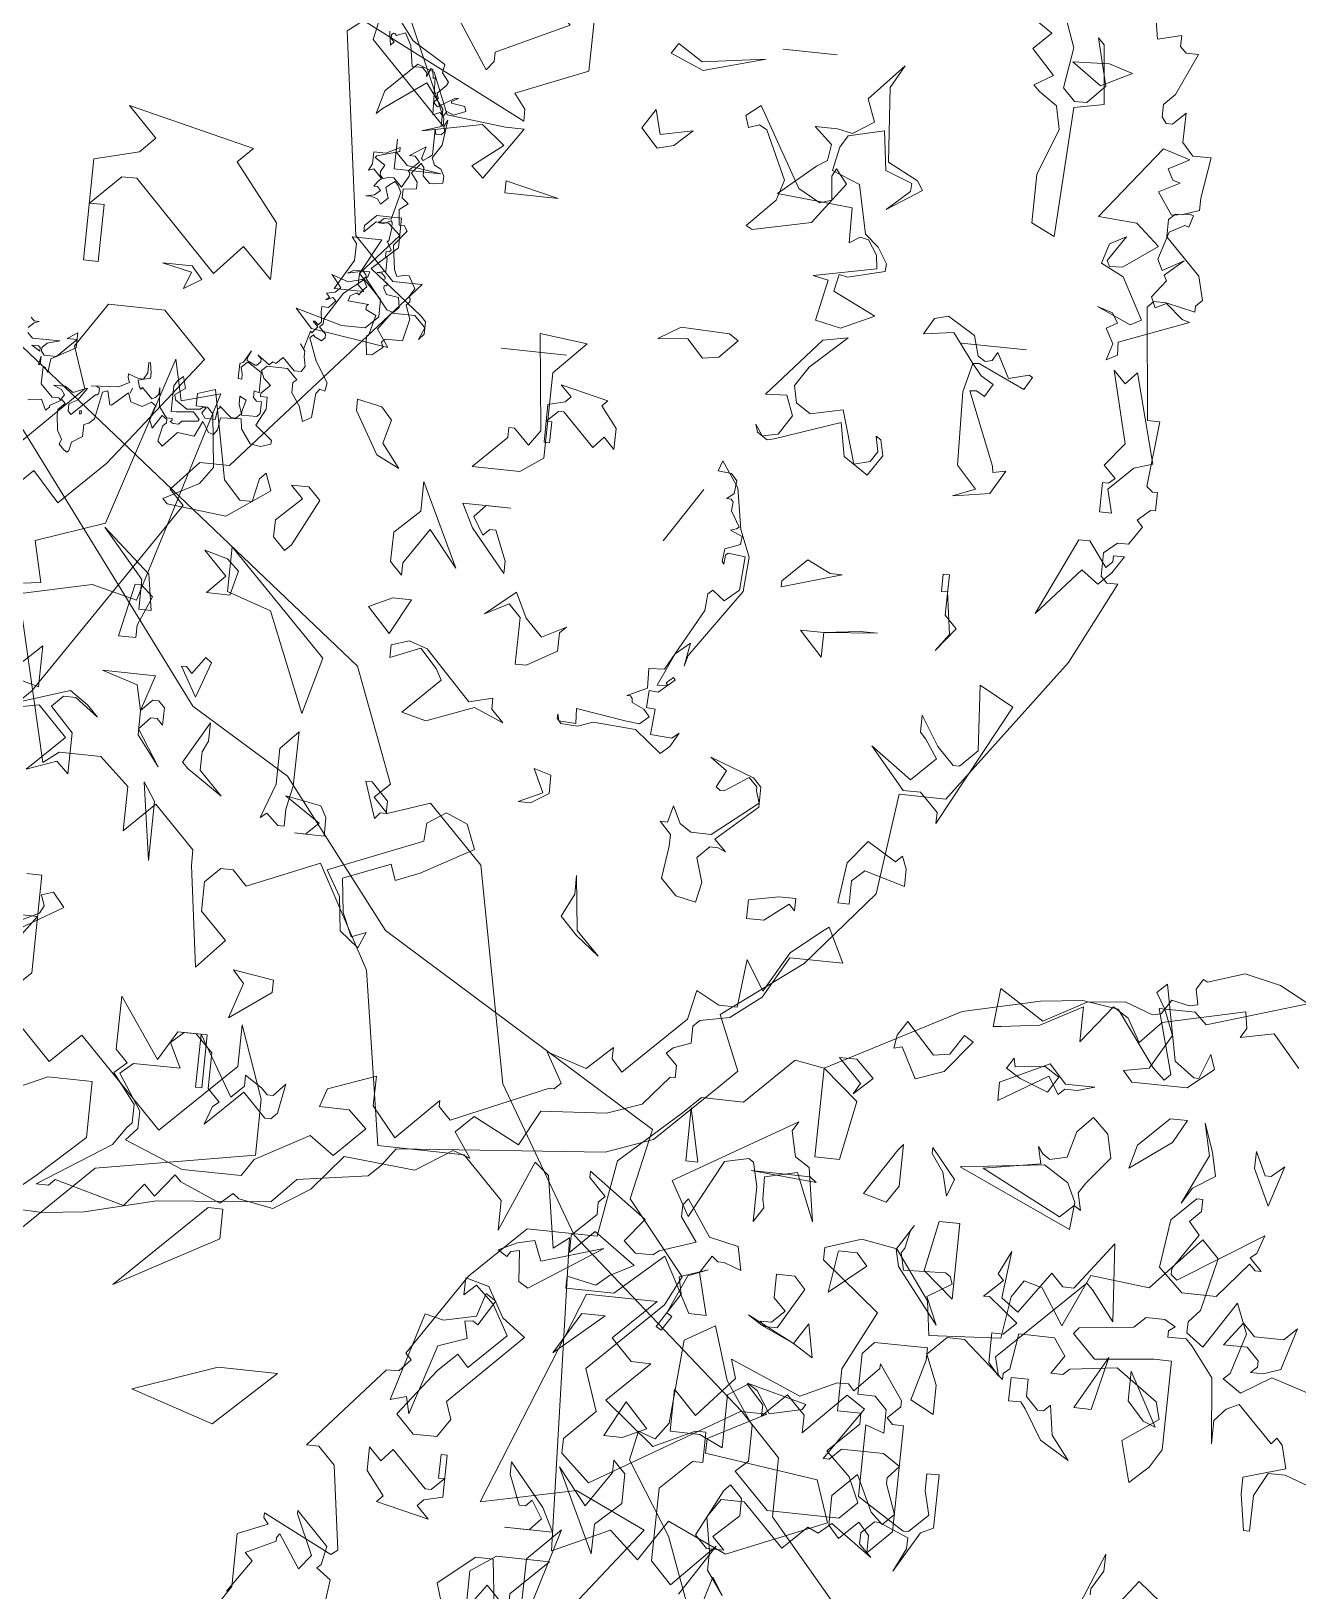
# Model space of a CAD drawing. Header units: metres. Extents: x 329311 to 330425, y 7396637 to 7397287.
# Drawn here: x 329866.87 to 329867.369, y 7397038.774 to 7397039.389 of the extents above; entities that cross this region are included whole.
import ezdxf

# ---------------------------------------------------------------- set-up
doc = ezdxf.new("R2010")
doc.units = ezdxf.units.M
doc.linetypes.add('CACHE2', pattern=[4.7625, 3.175, -1.5875])
doc.layers.get('0').update_dxf_attribs({"lineweight": 18})
doc.layers.add('ARBRE', color=251, linetype='Continuous', lineweight=13)
doc.layers.add('AXES+POTEAUX', color=6, linetype='CACHE2', lineweight=13)
doc.layers.add('VEGETAIS', color=3, linetype='Continuous')

# ---------------------------------------------------------------- blocks, each defined once
blk = doc.blocks.new('WMF26', base_point=(0, 0.0008))
at = {"color": 85}
for points in [[(10.2552, -0.9839), (11.3025, -1.7915), (11.412, -2.069), (11.3758, -2.1052), (11.412, -2.1414), (11.5141, -2.1052), (11.6524, -2.2427), (11.7611, -2.7672), (11.9727, -3.1163), (12.4238, -3.5016), (12.5251, -3.6045), (12.5251, -3.7494), (12.7359, -3.9898), (12.9112, -4.5142), (13.0496, -4.688), (13.0199, -5.387), (12.7721, -5.5977), (12.6346, -5.7369), (13.1582, -5.9476), (13.2233, -7.4181), (13.0199, -7.9055)], [(12.9837, -8.0792), (12.6708, -8.5666), (12.6708, -8.8803), (12.4963, -8.9527), (12.5251, -8.989), (12.5251, -9.0178), (12.111, -8.8144), (12.0739, -8.8441), (12.1472, -9.3381), (12.2485, -9.4401), (12.3209, -9.4401), (11.8994, -9.9284), (11.8269, -9.9284), (11.7611, -10.0008), (11.7973, -10.037), (11.477, -10.5245), (11.165, -10.8381), (10.75, -10.8381), (10.6776, -11.2893), (10.3277, -11.6096), (10.2264, -11.7108), (9.9786, -11.7108), (9.7028, -11.9875), (9.5274, -11.9578), (8.756, -12.3728), (8.3048, -12.4823), (8.0578, -12.5119), (7.8462, -12.4823), (7.6066, -12.162), (7.5342, -12.097), (7.4979, -12.1332), (7.6066, -12.5119), (7.395, -12.5119), (7.3226, -12.4461), (6.6606, -12.6568)], [(0.825, -8.1813), (0.7237, -7.6214), (0.5846, -7.6577), (0.5846, -7.5918), (0.5483, -7.5556), (0.4759, -7.5556), (0.5846, -7.3078), (0.6496, -7.2427), (0.6496, -7.1703), (0.6208, -7.1332), (0.5846, -7.1332), (0.5121, -7.2065), (0.5121, -7.0319), (0.4462, -6.9595), (0.3376, -6.9595), (0.3738, -6.7191), (0.3738, -6.6458), (0.4759, -6.6096), (0.5121, -6.6096), (0.5483, -6.5734), (0.5483, -6.4713), (0.3376, -6.2605), (0.3013, -6.1222), (0.3376, -6.0851), (0.3376, -6.0489), (0.5121, -6.0851), (0.5846, -6.0851), (0.6208, -6.0489), (0.5483, -5.387), (0.4759, -5.387), (0.5121, -5.0016), (0.4759, -4.972), (0.4462, -4.972), (0.4462, -4.8633), (0.4759, -4.8633), (0.5483, -4.7975), (0.5121, -4.7612), (0.5846, -4.6517), (0.6496, -4.6517), (0.7237, -4.5867), (0.7237, -4.4484), (0.6866, -4.4122), (0.6208, -4.4122), (0.8612, -3.9239), (1.4943, -3.0512), (1.771, -3.0512), (1.8434, -2.4543), (2.2221, -2.0031), (2.6807, -1.654), (2.5424, -1.3338), (2.6445, -1.2317), (2.9936, -0.8826), (3.2694, -0.7805), (4.492, -0.6718), (4.5653, -0.5689), (4.6377, -0.4965), (5.0527, -0.4314), (5.191, -0.2857), (5.8604, -0.2206), (6.2753, -0.1111), (6.5223, -0.0815), (7.3226, -0.1111)]]:
    blk.add_lwpolyline(points, dxfattribs=at)
at = {"color": 63}
for points in [[(6.5001, -0.2462), (6.5734, -0.2462), (6.1518, -0.522), (6.0777, -0.6315), (6.0489, -0.6611), (6.0489, -0.7698), (6.188, -0.9443), (6.1156, -1.0094), (6.188, -1.0827), (6.188, -1.3955), (5.9402, -1.0464), (5.8381, -1.221), (5.7006, -1.221), (5.489, -0.8711), (5.4166, -0.9443), (5.4166, -1.0094), (5.3145, -0.9443), (5.2783, -0.9081), (5.2421, -0.9081), (5.1762, -0.9806), (5.2058, -0.806), (5.2421, -0.7698), (5.2783, -0.7698), (5.4166, -0.9081), (5.6274, -0.6973), (5.5903, -0.806), (5.5541, -0.8348), (5.6274, -0.9081), (5.6274, -1.1189), (5.7295, -1.221), (5.8019, -1.221), (5.8744, -1.1551), (5.8019, -1.0094), (6.0777, -1.0094), (6.1518, -0.9443), (6.0127, -0.7336), (6.0127, -0.6315), (6.0777, -0.5582), (5.7295, -0.4199), (5.3804, -0.4199), (5.3145, -0.522), (5.0016, -0.6973), (4.8559, -0.5944), (4.6814, -0.7698), (4.7909, -0.8711), (4.9654, -0.8711), (4.9292, -0.9806), (4.6517, -1.0827), (4.6517, -0.9081), (4.5068, -0.7336), (4.2664, -0.9806), (4.2664, -0.9443), (4.194, -0.8711), (3.6333, -1.1189), (3.6045, -1.1189), (3.5683, -1.1551), (3.6695, -1.3297), (3.4299, -1.2572), (3.2842, -1.3955), (3.2842, -1.3297), (3.2192, -1.2572), (2.8693, -1.6063), (2.833, -1.7808), (2.6947, -1.7084), (2.586, -1.7084), (2.5572, -1.9924), (2.4469, -1.8171), (2.3094, -2.0575), (2.1349, -2.2032), (2.0986, -2.232), (1.9957, -2.0287), (2.3094, -2.0287), (2.4469, -1.7808), (2.6223, -1.6433), (2.7968, -1.6063), (2.833, -1.5701), (2.833, -1.4688), (2.9343, -1.4317), (2.9722, -1.3955), (2.9055, -1.3297), (2.9055, -1.2572), (2.9343, -1.2572), (3.0808, -1.0827), (3.2842, -1.0094), (3.6695, -0.9806), (3.779, -0.7698), (4.0557, -0.9081), (4.1577, -0.806), (4.0557, -0.6611), (4.1577, -0.6973), (4.3685, -0.5582), (4.7909, -0.5944), (4.9654, -0.3837), (5.1762, -0.2462), (5.3804, -0.2824), (5.4166, -0.3112), (5.489, -0.2462), (5.7295, -0.3474), (5.7657, -0.3837), (5.8744, -0.2462), (5.9402, -0.3112), (6.0489, -0.1729), (6.4639, -0.2824), (6.5001, -0.2462), (6.5001, -0.2462)], [(10.3532, -1.2029), (10.9131, -1.9307), (11.1609, -2.0756), (11.4375, -2.4255), (12.1357, -2.8404), (12.0995, -3.0142), (12.2452, -3.1895), (12.209, -3.262), (12.0344, -3.4365), (12.0706, -3.5386), (11.9982, -3.6119), (11.9982, -3.6481), (12.0706, -3.7132), (12.4205, -3.5016), (12.4856, -3.5016), (12.3464, -3.5757), (12.3464, -3.6119), (12.6239, -3.6481), (12.6601, -3.7494), (12.4205, -3.8515), (12.274, -3.7856), (12.209, -3.8877), (12.1357, -3.8227), (11.9982, -3.8877), (11.962, -3.1237), (11.9249, -3.1533), (11.8953, -2.9779), (11.859, -2.9491), (11.7866, -3.1237), (11.7866, -3.0512), (11.6853, -2.9491), (11.4737, -2.9491), (11.4013, -2.5268), (11.263, -2.2789), (11.0884, -2.353), (11.0522, -2.3168), (11.0226, -2.3168), (10.9863, -2.353), (10.9863, -2.4255), (11.0522, -2.4905), (10.9863, -2.563), (10.9501, -2.3168), (10.9501, -2.2789), (10.848, -2.1777), (10.7756, -2.2501), (10.7756, -2.1414), (10.7031, -2.0756), (10.601, -2.0756), (10.564, -2.1052), (10.3894, -1.4062)], [(7.2929, -1.8805), (7.1217, -1.724), (7.0023, -1.6894), (6.7191, -1.8286), (6.6969, -1.8747), (6.7183, -1.9373), (6.6499, -1.9611), (6.5816, -1.8772), (7.0394, -1.5997), (7.1077, -1.4671), (7.0838, -1.398), (6.943, -1.4169), (6.8969, -1.3947), (6.9801, -1.3264), (7.2279, -1.5017), (7.3102, -1.8426), (7.2929, -1.8805), (7.2929, -1.8805)], [(5.3112, -1.5083), (5.5508, -1.3338), (5.4849, -1.5445), (5.5508, -1.6178), (5.3112, -1.5808), (5.3112, -1.5083), (5.3112, -1.5083)], [(4.217, -2.4683), (4.52, -2.2962), (4.6624, -2.2378), (4.6945, -2.3316), (4.9712, -2.2188), (4.9457, -2.0188), (4.8847, -1.8821), (4.7991, -1.9175), (4.8386, -1.8228), (4.9522, -1.9109), (4.9778, -2.111), (5.065, -2.2584), (4.5184, -2.4856), (4.5126, -2.5934), (4.4031, -2.6651), (4.2747, -2.6116), (4.217, -2.4683), (4.217, -2.4683)], [(3.6695, -2.1307), (3.6045, -2.2682), (3.6045, -2.3786), (3.5683, -2.0575), (3.4299, -1.92), (3.5683, -2.0287), (3.6695, -2.1307), (3.6695, -2.1307)], [(6.1156, -2.2032), (6.188, -2.6618), (6.1156, -2.5523), (6.1156, -2.2032), (6.1156, -2.2032)], [(2.586, -2.3415), (2.4107, -2.3786), (2.3094, -2.3786), (2.3094, -2.3053), (2.3456, -2.3415), (2.4839, -2.232), (2.586, -2.232), (2.586, -2.3415), (2.586, -2.3415)], [(3.1064, -2.4148), (3.0817, -2.6074), (3.0817, -2.6766), (3.1508, -2.7466), (3.1064, -2.7466), (3.0817, -2.8446), (3.0323, -2.7466), (2.9631, -2.7013), (2.8437, -2.7013), (2.5819, -2.9137), (2.6066, -2.9829), (2.6066, -3.0076), (2.656, -3.057), (2.7943, -2.9631), (2.819, -2.9631), (2.8437, -2.9829), (2.7943, -3.0817), (2.8931, -3.1517), (2.6313, -3.057), (2.5819, -3.0076), (2.5819, -2.889), (2.819, -2.6766), (2.7499, -2.6074), (2.7943, -2.6272), (2.8437, -2.6272), (2.9129, -2.558), (2.8684, -2.4148), (2.8931, -2.2954), (3.0125, -2.3209), (3.1064, -2.4148), (3.1064, -2.4148)], [(2.0328, -2.6181), (1.9233, -2.7565), (1.7495, -2.6544), (1.7125, -2.6906), (1.6837, -2.6181), (1.6837, -2.5161), (1.9233, -2.5819), (1.9957, -2.5161), (1.9957, -2.3786), (2.0624, -2.3786), (2.0328, -2.6181), (2.0328, -2.6181)], [(5.3433, -2.5885), (5.3433, -2.4872), (5.3804, -2.4872), (5.4528, -2.5523), (5.489, -2.5235), (5.4166, -2.7276), (5.4166, -2.9384), (5.3145, -3.0471), (5.3145, -2.7276), (5.3433, -2.5885), (5.3433, -2.5885)], [(4.7547, -2.698), (4.7547, -2.6247), (4.7909, -2.6247), (4.8197, -2.5885), (4.893, -2.8001), (4.8559, -2.8001), (4.7547, -2.698), (4.7547, -2.698)], [(5.8678, -2.8726), (5.8678, -2.7639), (5.7295, -2.6247), (5.9402, -2.7639), (5.9765, -2.8001), (5.8381, -3.0471), (5.8381, -2.9384), (5.8678, -2.8726), (5.8678, -2.8726)], [(6.6754, -3.15), (6.5659, -3.0759), (6.5001, -3.0109), (6.6392, -3.1121), (6.7117, -3.1121), (6.7767, -3.0471), (6.6392, -2.9022), (6.6392, -2.6618), (6.7117, -2.7276), (6.8862, -2.6618), (6.6754, -2.8726), (6.85, -3.0471), (7.1991, -2.9746), (7.3374, -2.9746), (7.2641, -3.0759), (7.1991, -3.15), (7.2353, -3.36), (7.0904, -3.0109), (6.6754, -3.15), (6.6754, -3.15)], [(6.2531, -3.0759), (6.188, -3.1426), (6.1518, -3.1426), (6.1156, -3.1055), (6.1156, -3.0035), (6.1518, -3.0397), (6.188, -3.0397), (6.2531, -2.9672), (6.1156, -2.7565), (6.2531, -2.931), (6.2531, -3.0759), (6.2531, -3.0759)], [(1.6475, -3.0759), (1.7495, -3.0759), (1.9595, -3.3163), (1.7125, -3.1426), (1.5742, -3.2801), (1.6475, -3.3896), (1.6837, -3.4258), (1.6837, -3.5271), (1.5742, -3.3534), (1.4721, -3.2513), (1.4359, -3.2513), (1.3346, -3.3534), (1.3634, -3.7387), (1.1601, -3.63), (1.538, -2.9022), (1.538, -2.9672), (1.6475, -3.0759), (1.6475, -3.0759)], [(6.2531, -3.0759), (6.2893, -3.2225), (6.5001, -3.2875), (6.188, -3.2875), (6.2531, -3.0759), (6.2531, -3.0759)], [(2.8569, -4.5002), (2.791, -4.3446), (2.805, -4.1405), (3.0874, -3.7321), (3.1055, -3.6671), (3.0825, -3.8054), (3.164, -3.7346), (3.2513, -3.5394), (3.1879, -3.5452), (3.1994, -3.56), (3.1607, -3.5946), (3.1484, -3.5806), (3.2406, -3.4991), (3.2933, -3.5032), (3.2999, -3.4036), (3.248, -3.3995), (3.2587, -3.2472), (3.1327, -3.2389), (3.0932, -3.2727), (3.1385, -3.1887), (3.192, -3.1426), (3.3493, -3.2669), (3.602, -3.2842), (3.6909, -3.2513), (3.7905, -3.2579), (3.8152, -3.2859), (3.8136, -3.3122), (3.8029, -3.2719), (3.7033, -3.2653), (3.7074, -3.355), (3.4077, -3.3106), (3.3311, -3.3023), (3.2776, -3.3493), (3.3147, -3.3912), (3.3871, -3.4225), (3.3879, -3.4464), (3.4003, -3.4604), (3.4209, -3.4612), (3.3056, -3.5172), (3.3106, -3.6316), (3.2183, -3.6382), (3.0183, -4.0046), (3.0117, -4.1042), (2.9837, -4.1289), (2.9104, -4.0738), (2.8289, -4.1446), (2.8149, -4.3438), (2.917, -4.3537), (2.931, -4.3413), (2.9351, -4.2887), (2.9475, -4.3027), (2.9401, -4.3784), (2.8495, -4.413), (2.8462, -4.4599), (2.9178, -4.4912), (2.8833, -4.5019), (2.8693, -4.5142), (2.9236, -4.6048), (2.9195, -4.6575), (2.9318, -4.6715), (2.959, -4.6731), (2.9187, -4.7077), (2.9112, -4.7835), (2.9458, -4.823), (3.0249, -4.8287), (3.0043, -4.8913), (2.9005, -4.7431), (2.8569, -4.5002), (2.8569, -4.5002)], [(5.9402, -3.1862), (6.0415, -3.36), (6.0127, -3.36), (5.9765, -3.3237), (5.904, -3.4258), (5.8678, -3.397), (5.9402, -3.1862), (5.9402, -3.1862)], [(6.2531, -3.7461), (6.3255, -3.5715), (6.3255, -3.4983), (6.4276, -3.4983), (6.3618, -3.8111), (6.3255, -3.8111), (6.2531, -3.7461), (6.2531, -3.7461)], [(4.8477, -3.6769), (4.986, -3.8227), (4.8477, -3.8877), (4.739, -3.8877), (4.8477, -3.6769), (4.8477, -3.6769)], [(6.3255, -3.8408), (6.5734, -4.1248), (6.2893, -3.877), (6.2531, -3.6662), (6.3255, -3.6662), (6.3255, -3.8408), (6.3255, -3.8408)], [(2.3094, -3.9494), (2.0986, -3.9783), (1.9957, -3.9783), (2.3094, -3.9494), (2.3094, -3.8045), (2.4469, -3.9494), (2.3094, -3.9494), (2.3094, -3.9494)], [(5.8381, -3.9132), (5.9765, -4.0515), (5.8381, -4.0153), (5.7657, -3.9494), (5.8019, -3.8045), (5.9402, -3.8045), (5.8381, -3.9132), (5.8381, -3.9132)], [(1.6112, -4.2623), (1.6475, -4.2623), (1.6475, -4.3644), (1.6112, -4.3644), (1.6112, -4.1248), (1.538, -4.0515), (1.6475, -3.9132), (1.5742, -4.0153), (1.6112, -4.2623), (1.6112, -4.2623)], [(11.4375, -8.6028), (11.4737, -8.7132), (11.263, -8.8869), (11.1609, -8.8869), (11.1246, -8.6028)], [(9.9745, -8.6769), (10.1498, -9.1281), (10.4257, -9.5496), (10.3894, -9.7242), (10.2882, -9.688), (10.2157, -9.7892), (10.1787, -10.284), (10.0041, -10.387), (9.902, -10.0733), (9.7283, -9.8255), (9.7283, -9.6155), (9.8008, -9.5496), (9.5892, -9.3381), (9.1668, -9.3381), (9.0655, -9.4401), (9.1306, -9.5859), (9.2771, -9.7242), (9.1018, -9.8996), (9.1018, -9.9646), (9.2401, -9.9646), (9.2401, -10.2116), (9.0655, -10.5607), (9.4146, -10.8381), (9.4146, -10.9106), (9.203, -10.983), (8.9931, -10.9468), (8.7823, -10.6628), (8.7519, -10.4594), (8.3303, -10.4882), (8.2941, -10.736), (8.2282, -10.8381), (8.1195, -10.8085), (7.9812, -10.5977), (7.8429, -10.9106), (7.4938, -10.8744), (7.2098, -11.1872), (7.1085, -11.0851), (7.181, -10.7723), (7.246, -10.699), (7.246, -10.634), (7.1447, -10.5607), (6.9694, -10.8381), (6.8969, -10.6628), (6.9694, -10.4232), (7.0064, -10.387), (6.8969, -10.3145), (6.7224, -10.4232), (6.482, -10.3507)], [(1.2728, -7.6939), (1.207, -7.5193), (1.2432, -7.2789), (1.1708, -7.2065), (1.0975, -7.2065), (0.9962, -7.3152), (1.0687, -7.5918), (1.0324, -7.5556), (0.9962, -7.2065), (1.1708, -7.1703), (1.207, -6.4054), (1.3453, -6.4713), (1.3453, -6.7553), (1.2432, -7.0319), (1.2728, -7.1703), (1.3815, -7.2427), (1.4178, -7.2789), (1.3091, -7.344), (1.4466, -7.4905), (1.3453, -7.5918), (1.5561, -7.7301)], [(6.3733, -9.7892), (6.5849, -9.8625), (6.6862, -9.8625), (6.7586, -9.7242), (6.7586, -9.5134), (6.7948, -9.5134), (6.8311, -9.7242), (6.8311, -9.8255), (6.5849, -9.8996), (6.6211, -10.037), (6.6573, -10.0733), (6.6862, -10.037), (6.8969, -10.2478), (6.9694, -10.2116), (7.0352, -10.1391), (7.0352, -10.0008), (7.0723, -10.387), (7.2098, -10.5607), (7.246, -10.5977), (7.3555, -10.5977), (7.3555, -10.634), (7.3193, -10.6628), (7.3843, -10.699), (7.4938, -10.699), (7.5597, -10.634), (7.8791, -10.5977), (7.9088, -10.5607), (7.7696, -10.4232), (7.4205, -10.4594), (7.3193, -10.4594), (7.3193, -9.9358), (7.3843, -9.8255), (7.4938, -9.7242), (7.5597, -9.9646), (7.3555, -10.1103), (7.3843, -10.2116), (7.6321, -10.387), (7.9088, -10.3507), (7.945, -10.3145), (8.0175, -10.3145), (7.945, -10.4232), (8.0175, -10.5245), (8.2282, -10.5245), (8.2579, -10.3145), (8.2941, -10.284), (8.2941, -10.2478), (8.5419, -10.4594), (8.6432, -10.4594), (8.7519, -10.3507), (8.6794, -10.1754), (8.6794, -10.0008), (8.8185, -10.0733), (8.7519, -10.3145), (8.7519, -10.387), (9.0655, -10.387), (9.1306, -10.3145), (9.1306, -10.0733), (9.0293, -10.0733), (8.956, -10.0008), (8.956, -9.8625), (9.0655, -9.8996), (9.0655, -9.4772), (8.7823, -9.3018), (8.7519, -9.3018), (8.6432, -9.4113), (8.6794, -9.5496), (8.6794, -9.6517), (8.6069, -9.6517), (8.6069, -9.3381), (8.6794, -9.3018), (8.8185, -9.0622), (8.7519, -9.2006), (8.7519, -9.2656), (8.9272, -9.3381), (8.956, -9.3381), (9.0293, -9.2656), (9.0293, -9.2006), (8.956, -9.1281), (9.203, -9.3018), (9.2771, -9.2368), (9.3422, -9.2656), (9.4805, -9.1281), (9.7283, -9.3751), (9.8658, -9.3751), (9.9382, -9.2656), (9.902, -9.0622), (9.902, -8.9527), (9.8008, -8.8144), (9.8658, -8.9165), (9.9745, -8.5378)], [(4.6723, -4.3101), (4.8115, -4.0993), (4.8115, -4.0268), (4.8839, -4.0993), (4.8839, -4.273), (4.739, -4.4122), (4.739, -4.5867), (4.4986, -4.0993), (4.6723, -4.3101), (4.6723, -4.3101)], [(4.3603, -4.4846), (4.4253, -4.4122), (4.3603, -4.3101), (4.3241, -4.3463), (4.2878, -4.3463), (4.2146, -4.1717), (4.2146, -4.0993), (4.4253, -4.3463), (4.4986, -4.4846), (4.2146, -4.4846), (4.3603, -4.4846), (4.3603, -4.4846)], [(5.3351, -4.4122), (5.4734, -4.1355), (5.5096, -4.0993), (5.5821, -4.1717), (5.5821, -4.273), (5.4372, -4.4122), (5.5096, -4.4846), (5.4075, -4.4846), (5.3351, -4.4122), (5.3351, -4.4122)], [(0.811, -4.6484), (0.7015, -4.5027), (0.6644, -4.5398), (0.6644, -4.576), (0.5994, -4.576), (0.6644, -4.4739), (0.7377, -4.4006), (0.8398, -4.4739), (1.0868, -4.1899), (0.876, -4.6484), (0.811, -4.6484), (0.811, -4.6484)], [(3.304, -4.3875), (3.0973, -4.7127), (3.304, -4.3875), (3.304, -4.3875)], [(4.8889, -6.482), (4.8707, -6.4424), (4.8304, -6.4219), (4.8098, -6.3823), (4.8098, -6.342), (4.86, -6.3321), (4.8889, -6.3321), (4.9308, -6.3716), (4.9308, -6.4219), (4.9498, -6.4424), (5, -6.3823), (4.9605, -6.3321), (4.9605, -6.2918), (5.0395, -6.2819), (5.0395, -6.2317), (5, -6.1996), (5.0502, -6.1601), (5.0395, -6.0695), (5.0107, -6.0695), (4.9893, -6.0398), (5.0609, -5.9485), (5.0395, -5.8077), (5.0214, -5.7682), (4.9811, -5.7789), (4.9498, -5.7789), (4.9103, -5.7072), (4.9391, -5.6562), (4.9308, -5.6463), (4.9308, -5.6274), (4.9498, -5.606), (4.921, -5.5269), (4.9498, -5.3952), (5.0502, -5.3952), (5.0708, -5.3763), (5.0609, -5.345), (5.121, -5.2947), (5.1507, -5.2947), (5.1614, -5.3763), (5.1614, -5.4059), (5.1507, -5.4059), (5.121, -5.5269), (5.182, -5.5557), (5.182, -5.5771), (5.1712, -5.5878), (5.2915, -5.5961), (5.2832, -5.6274), (5.2519, -5.6463), (5.2412, -5.6463), (5.233, -5.6381), (5.2124, -5.6669), (5.191, -5.6891), (5.2124, -5.7286), (5.3227, -5.6381), (5.4232, -5.4767), (5.4232, -5.4454), (5.4421, -5.4265), (5.4026, -5.387), (5.4026, -5.3656), (5.4232, -5.345), (5.4635, -5.3656), (5.4734, -5.3763), (5.4923, -5.3557), (5.4421, -5.2248), (5.3631, -5.1037), (5.373, -5.0535), (5.4026, -5.0634), (5.4232, -5.0346), (5.4339, -4.8921), (5.4841, -4.8633), (5.5137, -4.9531), (5.564, -5.0239), (5.564, -5.0848), (5.5426, -5.1037), (5.6035, -5.1638), (5.7253, -5.1638), (5.755, -5.135), (5.736, -5.093), (5.6941, -5.0535), (5.7443, -5.0033), (5.7443, -4.9844), (5.7048, -4.9844), (5.7048, -4.9127), (5.755, -4.8123), (5.6545, -4.7324), (5.6545, -4.7118), (5.7146, -4.6904), (5.7756, -4.7011), (5.8365, -4.7826), (5.8447, -4.8419), (5.9657, -4.8337), (5.9765, -4.7621), (5.9954, -4.7324), (6.0267, -4.7407), (6.0662, -4.8016), (6.1074, -4.7118), (6.2078, -4.7217), (6.2893, -4.632), (6.3181, -4.6616), (6.2975, -4.7514), (6.2786, -4.7719), (6.2786, -4.7909), (6.3082, -4.8123), (6.3576, -4.7324), (6.3791, -4.7826), (6.3576, -4.8526), (6.3478, -4.8633), (6.3791, -4.8839), (6.4293, -4.8526), (6.4984, -4.8732), (6.519, -4.9234), (6.6096, -4.8419), (6.6203, -4.8419), (6.6409, -4.9234), (6.6705, -4.9127), (6.7001, -4.7514), (6.7314, -4.7217), (6.7602, -4.7118), (6.7602, -4.6402), (6.8212, -4.6007), (6.8319, -4.5505), (6.8418, -4.5398), (6.8607, -4.5505), (6.892, -4.5818), (6.8821, -4.6114), (6.9109, -4.6616), (6.9216, -4.7514), (6.9216, -4.7826), (6.8821, -4.8222), (6.901, -4.8419), (6.9718, -4.8016), (6.9718, -4.7909), (6.9932, -4.7719), (7.0229, -4.8337), (7.1019, -4.8222)], [(7.134, -5.3054), (7.1126, -5.2865), (7.0838, -5.2865), (7.1126, -5.2758), (7.1439, -5.2437)], [(7.1439, -5.2141), (7.1126, -5.1852), (6.9513, -5.1852), (7.0229, -5.1638), (7.0517, -5.135), (7.0517, -5.1136), (7.0336, -5.093), (6.9611, -5.093), (6.8508, -5.2042), (6.9109, -5.2042), (6.8508, -5.2437), (6.8508, -5.154), (6.9932, -5.0741), (7.0015, -4.9926), (7.0229, -5.0239), (7.0336, -5.0239), (7.0336, -4.9234), (6.9611, -4.8526), (6.9216, -4.8526), (6.9109, -4.8419), (6.892, -4.8732), (6.9109, -4.9028), (6.9611, -4.9234), (6.892, -4.9234), (6.8418, -4.8921), (6.771, -4.9234), (6.7602, -4.9234), (6.8105, -4.8526), (6.8607, -4.8222), (6.8607, -4.7826), (6.8418, -4.7621), (6.71, -4.8921), (6.7001, -4.8921), (6.6911, -4.9028), (6.6911, -4.9341), (6.71, -4.9424), (6.7413, -4.9424), (6.5808, -4.9531), (6.519, -4.9844), (6.5297, -5.0132), (6.5297, -5.0346), (6.4688, -5.0132), (6.44, -5.0132), (6.4186, -5.0535), (6.4186, -5.1136), (6.4079, -5.1136), (6.398, -5.0535), (6.398, -5.0239), (6.4688, -5.0033), (6.4581, -4.9629), (6.4482, -4.9531), (6.44, -4.9629), (6.3791, -4.9028), (6.3576, -4.9127), (6.3395, -4.9341), (6.3395, -4.9737), (6.3288, -4.8633), (6.2893, -4.8123), (6.2786, -4.8016), (6.2473, -4.8016), (6.2473, -4.7909), (6.258, -4.7826), (6.2391, -4.7719), (6.2078, -4.7719), (6.1889, -4.7909), (6.0967, -4.8016), (6.0884, -4.8123), (6.1279, -4.8526), (6.2284, -4.8419), (6.258, -4.8419), (6.258, -4.9926), (6.2391, -5.0239), (6.2078, -5.0535), (6.1889, -4.9844), (6.2473, -4.9424), (6.2391, -4.9127), (6.1675, -4.8633), (6.0884, -4.8732), (6.0769, -4.8839), (6.0563, -4.8839), (6.0769, -4.8526), (6.0563, -4.8222), (5.9954, -4.8222), (5.9872, -4.8839), (5.9765, -4.8921), (5.9765, -4.9028), (5.9056, -4.8419), (5.876, -4.8419), (5.8447, -4.8732), (5.8653, -4.9234), (5.8653, -4.9737), (5.8258, -4.9531), (5.8447, -4.8839), (5.8447, -4.8633), (5.755, -4.8633), (5.736, -4.8839), (5.736, -4.9531), (5.7649, -4.9531), (5.7863, -4.9737), (5.7863, -5.0132), (5.755, -5.0033), (5.755, -5.1243), (5.8365, -5.1745), (5.8447, -5.1745), (5.876, -5.1433), (5.8653, -5.1037), (5.8653, -5.0741), (5.8867, -5.0741), (5.8867, -5.1638), (5.8653, -5.1745), (5.8258, -5.2437), (5.8447, -5.2042), (5.8447, -5.1852), (5.7945, -5.1638), (5.7863, -5.1638), (5.7649, -5.1852), (5.7649, -5.2042), (5.7863, -5.2248), (5.7146, -5.1745), (5.6941, -5.1935), (5.6751, -5.1852), (5.6356, -5.2248), (5.564, -5.154), (5.5236, -5.154), (5.503, -5.1852), (5.5137, -5.2437), (5.5137, -5.2758), (5.5426, -5.3153), (5.5236, -5.2865), (5.4923, -5.3952), (5.4841, -5.387), (5.4528, -5.4265), (5.4841, -5.4561), (5.4734, -5.4561), (5.4528, -5.4372), (5.4339, -5.4561), (5.4421, -5.5162), (5.4421, -5.5459), (5.4026, -5.5459), (5.3631, -5.5878), (5.3837, -5.606), (5.4232, -5.5878), (5.4026, -5.606), (5.4232, -5.6274), (5.373, -5.6381), (5.3417, -5.6669), (5.3837, -5.7179), (5.4026, -5.7393), (5.3022, -5.7072), (5.2223, -5.7286), (5.2017, -5.7476), (5.2017, -5.7575), (5.2223, -5.7789), (5.3129, -5.7575), (5.2725, -5.7789), (5.182, -5.7789), (5.191, -5.7476), (5.2017, -5.7393), (5.0609, -5.5664), (5.0214, -5.5557), (4.9893, -5.5878), (5, -5.6463), (5.0708, -5.6562), (5.0897, -5.6891), (5.0897, -5.7072), (5.0815, -5.7072), (5.0708, -5.7179), (5.1004, -5.7393), (5.0897, -5.7476), (5.0897, -5.7575), (5.1111, -5.7789), (5.14, -5.7789), (5.0897, -5.7896), (5.0897, -5.8686), (5.1004, -5.8793), (5.1004, -5.9081), (5.0815, -5.9081), (5.0708, -5.9188), (5.1004, -5.969), (5.0897, -5.969), (5.0815, -6.0489), (5.0815, -6.0802), (5.0897, -6.0901), (5.1317, -6.0695), (5.1614, -6.0695), (5.1317, -6.0999), (5.0897, -6.0999), (5.0502, -6.2605), (5.0708, -6.3), (5.0897, -6.3214), (5.121, -6.3), (5.14, -6.2819), (5.121, -6.221), (5.1614, -6.1815), (5.182, -6.2103), (5.2223, -6.221), (5.2519, -6.221), (5.2017, -6.2317), (5.1712, -6.2605), (5.191, -6.2819), (5.2124, -6.2819), (5.191, -6.3107), (5.1712, -6.3321), (5.2223, -6.3823), (5.2519, -6.3716), (5.233, -6.4112), (5.233, -6.482), (5.1614, -6.482), (5.0815, -6.5231), (5.0815, -6.5009), (5.2124, -6.4614), (5.2223, -6.4507), (5.1614, -6.4112), (5.182, -6.3716), (5.182, -6.3502), (5.1614, -6.3321), (5.1317, -6.342), (5.1004, -6.342), (5.0502, -6.2918), (5.0107, -6.3609), (5.0107, -6.3823), (5.0214, -6.3922), (4.9605, -6.4507), (4.9893, -6.482), (5.0214, -6.482), (4.9308, -6.5437), (4.9498, -6.4721), (4.9391, -6.4614), (4.9103, -6.482), (4.8889, -6.5009), (4.8889, -6.6524), (4.8806, -6.6236), (4.8493, -6.6236), (4.8304, -6.6442), (4.8386, -6.6738), (4.8205, -6.7133), (4.8386, -6.5627), (4.8889, -6.482), (4.8889, -6.482)], [(4.0524, -5.3013), (4.0524, -4.7958), (4.1833, -4.7044), (4.4657, -4.7044), (4.2747, -4.8946), (4.2747, -4.9539), (4.2425, -4.9539), (4.1503, -4.8625), (4.0853, -4.9539), (4.1503, -5.5236), (3.8696, -5.4907), (4.0524, -5.3013), (4.0524, -5.3013)], [(6.7915, -4.7909), (6.7817, -4.7909), (6.7817, -4.7719), (6.7915, -4.7719), (6.7915, -4.7909), (6.7915, -4.7909)], [(0.7739, -4.9975), (0.7377, -4.9975), (0.7015, -5.0272), (0.7739, -5.0996), (0.6644, -5.2371), (0.7739, -5.6595), (0.7015, -5.587), (0.6356, -5.6595), (0.4899, -5.1358), (0.5994, -5.0996), (0.7377, -4.9613), (0.7015, -4.823), (0.7739, -4.823), (0.7739, -4.9975), (0.7739, -4.9975)], [(1.6442, -5.4405), (1.6046, -5.6125), (1.7347, -5.783), (1.9109, -5.7566), (1.8558, -5.8521), (1.7759, -5.8735), (1.6104, -5.7772), (1.5775, -5.6578), (1.5322, -5.6315), (1.4927, -5.6422), (1.4639, -5.6932), (1.3865, -5.5467), (1.2679, -5.5788), (1.2473, -5.5673), (1.291, -5.4915), (1.547, -5.606), (1.5668, -5.6175), (1.6046, -5.6125), (1.5478, -5.5467), (1.4729, -5.503), (1.5165, -5.4273), (1.5668, -5.4561), (1.6046, -5.4512), (1.4268, -5.0255), (1.421, -4.9885), (1.3445, -5.0049), (1.426, -4.8642), (1.6055, -4.8329), (1.6425, -4.8279), (1.5108, -4.8798), (1.6318, -5.0091), (1.6442, -5.4405), (1.6442, -5.4405)], [(2.3481, -5.6858), (2.558, -5.4915), (2.6321, -5.3746), (2.6099, -5.275), (2.5243, -5.219), (2.3333, -5.2618), (2.2378, -4.9514), (2.1439, -4.9769), (2.1044, -5.0387), (2.125, -5.1284), (2.0937, -5.1095), (2.0739, -5.0189), (2.1521, -4.8963), (2.2995, -4.9901), (2.3374, -5.1869), (2.7186, -5.0502), (2.7581, -5.0412), (2.8199, -5.0799), (2.8347, -5.1243), (2.7894, -5.0609), (2.6988, -5.0807), (2.6247, -5.1968), (2.6717, -5.3137), (2.796, -5.3071), (2.4955, -5.6578), (2.3481, -5.6858), (2.3481, -5.6858)], [(3.7461, -5.1383), (3.6481, -5.014), (3.6481, -4.8897), (3.7132, -4.9555), (3.7724, -4.8897), (3.9626, -5.079), (3.9956, -5.079), (4.0606, -5.014), (4.0277, -5.014), (4.0277, -4.8897), (4.0606, -4.8897), (4.0606, -5.112), (3.9626, -5.1383), (3.9297, -5.1712), (3.9956, -5.2363), (3.7132, -5.1712), (3.7461, -5.1383), (3.7461, -5.1383)], [(6.4984, -4.9531), (6.5083, -4.9234), (6.4984, -4.9531), (6.4984, -4.9531)], [(7.0624, -5.0346), (7.0517, -5.0848), (7.0517, -5.0346), (7.0624, -5.0346), (7.0624, -5.0346)], [(7.0624, -5.135), (7.0624, -5.1136), (7.1126, -5.1433), (7.0731, -5.1433), (7.0624, -5.135), (7.0624, -5.135)], [(3.0438, -5.6364), (2.9886, -5.601), (3.0907, -5.494), (3.1871, -5.4783), (3.2842, -5.5829), (3.4596, -5.5656), (3.3295, -5.6463), (3.0438, -5.6364), (3.0438, -5.6364)], [(6.1601, -5.6315), (6.2613, -5.5664), (6.2251, -5.6677), (6.3996, -5.7048), (6.2251, -5.7048), (6.1601, -5.6315), (6.1601, -5.6315)], [(5.2421, -5.7624), (5.2421, -5.6965), (5.2058, -5.6595), (5.3804, -5.6595), (5.2783, -5.8348), (5.2783, -5.9361), (5.3071, -5.9723), (5.1326, -5.9723), (5.2421, -5.7624), (5.2421, -5.7624)], [(0.5821, -6.8706), (0.5475, -6.8072), (0.5039, -6.794), (0.6241, -6.729), (0.5352, -6.6013), (0.4289, -6.6178), (0.4051, -6.6104), (0.4257, -6.5421), (0.4495, -6.5495), (0.5384, -6.5009), (0.5878, -6.3354), (0.5541, -6.272), (0.4322, -6.3412), (0.5401, -6.2465), (0.5236, -6.2152), (0.6018, -6.1115), (0.573, -6.0489), (0.5096, -6.0827), (0.4075, -5.9987), (0.3639, -5.9855), (0.7682, -5.8258), (0.764, -5.75), (0.8274, -5.7163), (0.7986, -5.8134), (0.8464, -5.9015), (0.783, -5.9361), (0.8184, -5.9946), (0.9106, -6.0226), (0.7089, -5.9353), (0.6447, -5.969), (0.7797, -6.2119), (0.9139, -6.2786), (0.8785, -6.3955), (0.7838, -6.4466), (0.8818, -6.2959), (0.8653, -6.2638), (0.7896, -6.2679), (0.592, -6.4103), (0.7319, -6.533), (0.9608, -6.5487), (0.6224, -6.9842), (0.4611, -6.9356), (0.5821, -6.8706), (0.5821, -6.8706)], [(1.2984, -5.7253), (1.6837, -5.7253), (1.2984, -5.7253), (1.2984, -5.7253)], [(3.0117, -6.2794), (2.8528, -6.4474), (2.8166, -6.5676), (2.9508, -6.8525), (2.9969, -6.8755), (3.0586, -6.8541), (3.0825, -6.9233), (2.9977, -6.9908), (2.7268, -6.5289), (2.5959, -6.4573), (2.5268, -6.4803), (2.5432, -6.6211), (2.5202, -6.6672), (2.4527, -6.5824), (2.6321, -6.3379), (2.9746, -6.2613), (3.0117, -6.2794), (3.0117, -6.2794)], [(3.5715, -6.7586), (3.3797, -6.8006), (3.4851, -6.7034), (3.5798, -6.6779), (3.6827, -6.7866), (3.6086, -6.9027), (3.5715, -6.7586), (3.5715, -6.7586)], [(5.1507, -7.2559), (5.0708, -7.1554), (4.8707, -7.0361), (4.8806, -6.9858), (4.8386, -6.9356), (4.8493, -6.9142), (4.8996, -6.864), (4.8889, -6.8343), (4.9103, -6.8138), (4.9103, -6.8031), (4.8889, -6.7841), (4.7892, -6.8451), (4.7703, -6.8451), (4.8098, -6.8245), (4.8098, -6.8138), (4.7291, -6.8031), (4.7192, -6.7742), (4.7892, -6.7446), (4.8304, -6.7635), (4.8493, -6.7339), (4.8707, -6.7528), (4.9103, -6.7339), (4.921, -6.9546), (4.9308, -6.9463), (4.9391, -6.9965), (4.9498, -7.0048), (4.9712, -6.9546), (4.9712, -6.976), (5, -7.0048), (5.0609, -7.0048), (5.0815, -7.1258), (5.121, -7.1974), (5.1712, -7.176), (5.182, -7.1867), (5.191, -7.1867), (5.2017, -7.176), (5.2017, -7.1554), (5.182, -7.1365), (5.2017, -7.1159), (5.2124, -7.1867), (5.2124, -7.1974)], [(3.3698, -7.209), (2.9985, -7.2649), (3.3591, -7.1587), (3.5567, -7.2411), (3.518, -7.302), (3.3698, -7.209), (3.3698, -7.209)], [(1.0283, -7.3135), (1.2053, -7.4354), (0.9888, -7.4469), (0.8497, -7.4049), (1.0283, -7.3135), (1.0283, -7.3135)]]:
    blk.add_lwpolyline(points, dxfattribs=at)
at = {"color": 106}
for points in [[(10.517, -2.5819), (10.5903, -2.4798), (10.5533, -2.4798)], [(10.5533, -2.3786), (10.5903, -2.3786), (10.5903, -2.6181), (10.517, -2.6906), (10.6554, -2.8289), (10.7278, -2.7565), (10.9386, -2.9672), (11.1139, -2.7927), (11.1139, -2.6906), (11.179, -2.866), (11.179, -3.0035), (10.7937, -3.0759), (10.4438, -3.4258)], [(10.2042, -3.4909), (10.6554, -3.1055), (10.7649, -3.0035), (10.7649, -2.866), (10.6554, -2.866), (10.517, -2.931)], [(5.7006, -1.221), (5.6644, -1.221), (5.6644, -0.9081), (5.7006, -0.9081), (5.7006, -1.221), (5.7006, -1.221)], [(11.179, -1.92), (11.0777, -1.6796), (10.9682, -1.6433), (10.9682, -1.5338), (11.216, -1.7808), (11.179, -1.92), (11.179, -1.92)], [(5.1046, -2.563), (5.1046, -2.4543), (5.2799, -2.4543), (5.2141, -2.4543), (5.1408, -2.5268), (5.3524, -2.6651), (5.1408, -2.6288), (5.1046, -2.563), (5.1046, -2.563)], [(3.8161, -2.8404), (3.919, -2.7746), (3.9914, -2.7746), (3.8531, -2.8404), (3.919, -2.9779), (3.8161, -2.9491), (3.8161, -2.8404), (3.8161, -2.8404)], [(11.1139, -3.215), (10.8661, -3.3534), (11.0777, -3.1426), (11.1139, -3.1426), (11.1139, -3.215), (11.1139, -3.215)], [(4.3413, -3.3278), (4.2022, -3.3641), (4.2022, -3.2982), (4.1298, -3.2258), (4.3043, -3.2982), (4.5809, -3.1895), (4.7258, -3.2258), (4.5151, -3.4365), (4.5513, -3.5016), (4.6534, -3.6119), (4.8287, -3.5378), (4.8287, -3.6119), (4.7258, -3.6481), (4.6172, -3.6119), (4.3413, -3.3278), (4.3413, -3.3278)], [(12.0912, -3.3558), (12.1431, -3.4085), (12.1908, -3.4085), (12.0912, -3.5082), (12.2172, -3.6086), (12.3168, -3.5608), (12.3423, -3.5608), (12.3423, -3.6349), (12.3168, -3.6349), (12.2427, -3.7082), (12.2427, -3.8869), (12.2954, -3.9396), (12.3958, -3.8342), (12.3168, -3.9602)], [(11.9389, -4.04), (11.9389, -3.9132), (12.0171, -3.8342), (11.9653, -4.0137)], [(12.0649, -4.0137), (12.2172, -3.8136), (12.0435, -3.7346), (11.8121, -3.7873), (12.0171, -3.2562), (12.1908, -3.2562), (12.0912, -3.3558), (12.0912, -3.3558)], [(11.1428, -3.6662), (10.9386, -3.6012), (11.1428, -3.5271), (11.2885, -3.5271), (11.1428, -3.6662), (11.1428, -3.6662)], [(3.9552, -3.7494), (3.8161, -3.8227), (3.8531, -3.7856), (3.8531, -3.6769), (4.0277, -3.5757), (4.0935, -3.5757), (4.0935, -3.8515), (4.166, -3.9239), (4.3043, -3.8515), (4.1298, -3.9972), (4.0565, -3.8515), (3.9552, -3.7494), (3.9552, -3.7494)], [(2.4469, -4.3644), (2.3094, -4.2985), (2.237, -4.2985), (2.586, -4.1899), (2.586, -4.2261), (2.4469, -4.3644), (2.4469, -4.3644)], [(6.2531, -4.3282), (6.0489, -4.4377), (5.9765, -4.5398), (6.0127, -4.8526), (6.0489, -4.8889), (6.1156, -4.8889), (6.1156, -4.9613), (6.0127, -4.9975), (5.904, -4.4739), (5.8019, -4.3644), (5.7295, -4.3644), (5.7006, -4.5027), (5.6644, -4.5398), (5.6274, -4.4377), (5.8744, -4.2623), (6.2243, -4.2985), (6.2531, -4.3282), (6.2531, -4.3282)], [(5.1762, -4.9613), (5.1762, -5.0272), (5.0305, -4.9975), (4.9654, -4.9251), (5.0016, -4.7859), (4.893, -4.6484), (5.0305, -4.7135), (5.1762, -4.9613), (5.1762, -4.9613)], [(5.5903, -5.5212), (5.3145, -5.4487), (5.1762, -5.4487), (5.1029, -5.5212), (5.1029, -5.6232), (5.2421, -5.7624), (5.0305, -6.0094), (5.1029, -6.0744), (5.1762, -6.0744), (5.2421, -6.0094), (5.2421, -6.0456), (5.1762, -6.1115), (5.0305, -6.1115), (5.0305, -5.9361), (5.1762, -5.7986), (4.8559, -5.5508), (4.8271, -5.5212), (4.8271, -5.4487), (4.8559, -5.4125), (4.8271, -5.4849), (4.893, -5.5508), (5.0305, -5.5508), (5.1029, -5.4487), (5.0305, -5.3474), (5.489, -5.4125), (5.5903, -5.5212), (5.5903, -5.5212)], [(3.9832, -5.4125), (4.3685, -5.4125), (3.9832, -5.4125), (3.9832, -5.4125)], [(2.5498, -5.769), (2.5004, -6.0102), (2.591, -6.0291), (2.223, -6.1065), (2.2328, -6.1872), (2.2888, -6.272), (2.339, -6.2827), (2.4, -6.2424), (2.4049, -6.4482), (2.8487, -6.4861), (2.6387, -6.6697), (2.5778, -6.7092), (2.5638, -6.8064), (2.67, -6.901), (2.5391, -6.901), (2.4477, -6.8821), (2.3259, -6.9628), (2.3777, -7.0945), (2.1818, -7.311), (2.2567, -7.1744), (2.2205, -6.7364), (2.0394, -6.6466), (2.0031, -6.5923), (2.204, -6.4589), (2.0739, -6.5799), (2.0698, -6.6269), (2.2312, -6.6862), (2.2616, -6.9175), (2.4716, -6.8665), (2.5128, -6.7957), (2.5424, -6.6549), (2.3761, -6.5898), (2.3094, -6.3025), (2.2287, -6.2333), (2.1686, -6.1428), (2.1727, -6.0967), (2.3884, -6.0398), (2.4395, -6.0506), (2.4601, -5.9501), (2.2065, -5.8299), (2.3983, -5.7377), (2.5498, -5.769), (2.5498, -5.769)], [(4.4418, -6.3947), (4.1281, -6.3222), (4.4418, -6.3222), (4.4418, -6.3947), (4.4418, -6.3947)], [(4.478, -6.5989), (4.6155, -6.7076), (4.9654, -6.6351), (4.8559, -6.6713), (4.8559, -6.7734), (4.9654, -6.9183), (5.2058, -6.7438), (5.2421, -6.7076), (5.2058, -6.8459), (5.0305, -7.0212), (4.9292, -6.985), (4.8271, -6.7438), (4.478, -6.7076), (4.3685, -6.7076), (4.5793, -6.3947), (4.6517, -6.4597), (4.478, -6.5989), (4.478, -6.5989)], [(5.1029, -6.5701), (5.1029, -6.4968), (5.0305, -6.4235), (4.8271, -6.3947), (5.1029, -6.3947), (5.1029, -6.5701), (5.1029, -6.5701)], [(2.586, -7.3333), (2.9055, -7.3333), (2.586, -7.3333), (2.586, -7.3333)], [(7.7227, -8.942), (7.5852, -9.2911), (7.5852, -9.1899), (7.6503, -9.0804), (7.6503, -9.0441)], [(7.4757, -9.0145), (7.3736, -9.1528), (7.2353, -9.0441)], [(11.2885, -8.2439), (11.2885, -8.8037), (11.1428, -8.9058), (10.8299, -8.9058), (11.0415, -8.695), (11.0415, -8.6292), (11.0777, -8.6292), (11.179, -8.7313), (11.2523, -8.6292), (11.179, -7.996), (11.4927, -8.0323), (11.2885, -8.2439), (11.2885, -8.2439)], [(12.698, -8.5361), (12.5679, -8.7288), (12.6132, -8.7733), (12.4387, -8.8581), (12.4387, -8.8811), (12.4214, -8.9033), (12.2913, -8.7115), (12.2238, -8.7963), (12.3308, -9.0326), (12.3308, -9.0507), (12.139, -8.8581), (12.1612, -8.751), (12.1843, -8.7288), (12.0995, -8.6662), (12.1167, -8.5139)], [(10.6554, -9.2549), (10.517, -9.4665), (10.517, -9.5389), (10.4438, -9.4665), (10.4438, -9.2911), (10.5903, -9.1528), (10.5903, -8.9783), (10.8299, -9.4665), (10.6554, -9.2549), (10.6554, -9.2549)], [(9.9926, -9.1528), (9.8551, -9.4294), (9.8189, -9.4665), (9.7464, -9.3932), (9.7464, -9.2911), (9.8913, -9.1528), (9.8189, -9.0804), (9.9201, -9.0804), (9.9926, -9.1528), (9.9926, -9.1528)], [(10.9682, -9.0804), (10.9024, -9.1528), (10.9682, -9.2549), (11.0044, -9.2187), (11.0415, -9.2187), (11.1139, -9.3932), (11.1139, -9.4665), (10.9024, -9.2187), (10.8299, -9.0804), (11.1139, -9.0804), (10.9682, -9.0804), (10.9682, -9.0804)], [(11.8409, -9.1899), (11.9513, -9.3273), (11.9513, -9.4665), (11.8772, -9.3932), (11.8121, -9.4665), (11.6013, -9.2549), (11.5651, -9.2549), (11.4927, -9.3273), (11.5289, -9.3273), (11.5289, -9.4665), (11.4927, -9.4665), (11.4927, -9.2187), (11.6013, -9.1899), (11.6376, -9.1528), (11.5651, -9.0804), (11.8772, -9.1528), (11.8409, -9.1899), (11.8409, -9.1899)], [(9.0474, -9.3273), (9.1561, -9.2187), (9.2211, -9.2911), (9.2211, -9.4665), (9.0836, -9.604), (8.9816, -9.3932), (8.9091, -9.3273), (8.8441, -9.3932), (8.9091, -9.5678), (8.9091, -9.604), (8.8441, -9.6773), (8.9453, -9.7423), (9.1923, -9.7423), (9.259, -9.6773), (9.2952, -9.6773), (9.0836, -9.9901), (9.1923, -10.0626), (9.4327, -9.8148), (9.4327, -9.9177), (9.5422, -10.0263), (9.6797, -9.888), (9.6797, -9.9539), (9.7826, -10.0626), (9.8913, -9.9901), (9.8913, -9.6773), (10.0296, -9.7423), (10.2042, -9.7423), (10.2042, -9.9901), (10.0659, -9.851), (9.8551, -10.0914), (9.8913, -10.2009), (9.469, -10.0263), (9.259, -10.1284), (9.1923, -10.1284), (9.1561, -10.0914), (9.0178, -10.2371), (9.0178, -10.2659), (8.8729, -10.0626), (8.8729, -10.0263), (8.9453, -9.9539), (8.9091, -9.9177), (8.8441, -9.9177), (8.8441, -9.2911), (8.9816, -9.1528), (8.9816, -9.2549), (9.0474, -9.3273), (9.0474, -9.3273)], [(11.8121, -9.6773), (11.6013, -9.9539), (11.4927, -10.0626), (11.426, -9.9901), (11.216, -10.2009), (11.3173, -10.3763), (11.426, -10.4775), (11.4927, -10.4125), (11.4927, -10.5137), (11.3535, -10.4775), (11.2523, -10.3022), (11.1139, -10.2009), (11.5289, -9.7785), (11.4927, -9.6773), (11.5651, -9.5678), (11.7034, -9.5678), (11.8121, -9.6773), (11.8121, -9.6773)], [(10.4808, -9.888), (10.3425, -9.7423), (10.4808, -9.6773), (10.5903, -9.6773), (10.4808, -9.888), (10.4808, -9.888)], [(11.3939, -10.2462), (11.4252, -10.2659), (11.4713, -10.2602), (11.4474, -10.1597), (11.6137, -10.0996), (11.7421, -9.6838), (11.766, -9.7835), (11.8599, -9.7563), (11.7084, -10.2783), (11.5964, -10.2519), (11.4062, -10.2964), (11.3642, -10.4339), (11.3025, -10.396), (11.3939, -10.2462), (11.3939, -10.2462)], [(8.1451, -10.0914), (8.1739, -10.1284), (8.2463, -10.1284), (8.2463, -10.2659), (8.1451, -10.2659), (8.1451, -10.1647), (8.0726, -10.0914), (8.0356, -10.0914), (7.9993, -10.1284), (7.9705, -9.9539), (7.861, -9.8148), (8.0356, -9.9177), (8.1451, -10.0914), (8.1451, -10.0914)], [(9.6377, -9.9053), (9.7217, -10.0338), (9.7835, -10.0716), (9.4286, -9.9811), (9.4476, -9.9506), (9.6377, -9.9053), (9.6377, -9.9053)], [(7.5482, -10.2009), (7.5482, -10.3763), (7.3736, -10.0626), (7.4469, -10.0914), (7.5482, -10.2009), (7.5482, -10.2009)], [(7.6865, -10.4413), (7.7589, -10.1284), (7.861, -10.1284), (7.6865, -10.4413), (7.6865, -10.4413)], [(10.6554, -10.3763), (10.9386, -10.1284), (10.7937, -10.3763), (10.6554, -10.3763), (10.6554, -10.3763)], [(8.3855, -10.5137), (8.3196, -10.5137), (8.2463, -10.5862), (8.4217, -10.7245), (8.4579, -10.7245), (8.3492, -10.8266), (8.3855, -10.8637), (8.3196, -11.0012), (8.3492, -10.7245), (8.2463, -10.6521), (8.0726, -10.8999), (7.9993, -10.8266), (7.9343, -10.8266), (7.7227, -11.1107), (7.6865, -10.6521), (7.8248, -10.8266), (7.861, -10.8637), (8.3492, -10.3763), (8.3196, -10.2659), (8.3855, -10.3392), (8.3855, -10.5137), (8.3855, -10.5137)], [(9.5373, -10.331), (9.7324, -10.4174), (9.8189, -10.4709), (9.5373, -10.331), (9.4607, -10.4545), (9.4204, -10.2577), (9.5373, -10.331), (9.5373, -10.331)], [(10.2964, -10.4322), (10.2651, -10.4133), (10.3186, -10.3269), (10.3499, -10.3458), (10.2239, -10.5492), (10.247, -10.6496), (10.0815, -10.7097), (10.1976, -10.6611), (10.2964, -10.4322), (10.2964, -10.4322)], [(9.7464, -10.4413), (9.6797, -10.4413), (9.6073, -10.5137), (9.6797, -10.5862), (9.6797, -10.7245), (9.5711, -10.7245), (9.5052, -10.6521), (9.6435, -10.4125), (9.7168, -10.4125), (9.7464, -10.4413), (9.7464, -10.4413)], [(6.8129, -10.4775), (6.8129, -10.5137), (6.8862, -10.5862), (7.0245, -10.5862), (6.9224, -10.7245), (6.85, -10.6521), (6.6754, -10.6521), (6.603, -10.7245), (6.6754, -10.4775), (6.7767, -10.4413), (6.85, -10.4413), (6.8129, -10.4775), (6.8129, -10.4775)], [(10.3425, -10.7616), (10.6191, -10.5137), (10.9024, -10.5137), (10.9024, -10.5862), (10.7278, -10.55), (10.6554, -10.6158), (10.517, -10.6883), (10.7649, -10.8637), (10.9024, -10.7245), (10.9024, -10.8266), (10.7649, -10.9649), (10.7649, -11.0374), (10.7278, -11.0736), (10.8299, -11.1765), (10.8299, -11.2127), (10.4808, -10.9649), (10.5903, -10.8266), (10.517, -10.7616), (10.4149, -10.7616), (10.3787, -10.7904), (10.168, -10.8637), (10.27, -11.0012), (10.27, -11.0736), (10.2404, -11.1107), (10.0947, -10.8999), (9.9201, -10.8637), (9.8913, -10.7245), (9.9926, -10.7616), (10.0296, -10.7616), (10.0659, -10.7904), (10.1317, -10.6883), (10.0659, -10.4413), (10.168, -10.4413), (10.3425, -10.7616), (10.3425, -10.7616)], [(11.1798, -10.5245), (11.1963, -10.7056), (11.2465, -10.6941), (11.2654, -10.6628), (11.3206, -10.6973), (11.2119, -10.75), (11.1123, -10.7739), (11.0637, -10.6578), (10.7039, -10.7698), (11.1246, -10.4907), (11.1798, -10.5245), (11.1798, -10.5245)], [(8.9231, -11.0629), (8.9453, -10.9567), (8.9643, -10.9262), (8.9404, -10.8258), (8.6942, -10.8365), (8.6638, -10.8176), (8.6481, -10.7739), (8.7873, -10.6875), (8.7156, -10.5245), (8.9717, -10.8455), (8.9956, -10.9452), (8.9033, -11.0934), (8.9231, -11.0629), (8.9231, -11.0629)], [(9.2211, -10.8999), (9.1561, -10.8266), (9.3677, -10.6521), (9.3315, -10.8999), (9.2211, -10.8999), (9.2211, -10.8999)], [(8.7626, -11.1329), (8.6391, -11.1329), (8.6391, -10.6875), (8.8194, -10.8365), (8.7626, -11.1329), (8.7626, -11.1329)], [(6.7545, -12.246), (6.92, -12.4345), (7.1167, -12.3926), (7.0822, -12.4494), (7.0995, -12.5457), (7.5803, -12.4321), (7.7029, -12.302), (7.782, -12.437), (7.875, -12.4946), (8.0496, -12.2682), (8.0504, -12.4749), (8.2941, -12.3423), (8.5189, -12.3102), (8.5658, -12.3045), (8.5452, -12.5325), (8.2784, -12.367), (8.0314, -12.5053), (7.81, -12.5309), (7.642, -12.4708), (7.5926, -12.4823), (7.5391, -12.5687), (7.4329, -12.5457), (7.3827, -12.558), (7.4033, -12.6478), (7.3654, -12.7095), (7.3407, -12.6947), (7.1258, -12.7663), (6.9134, -12.7211), (6.5709, -12.5432)], [(7.4469, -11.0012), (7.4098, -11.2852), (7.2715, -11.4235), (7.2353, -11.4235), (7.2353, -11.3511), (7.3003, -11.2852), (7.2353, -11.2127), (7.3736, -11.0012), (7.3736, -10.9649), (7.3374, -10.9361), (6.85, -11.249), (6.8862, -11.1395), (6.9224, -11.1107), (6.85, -11.0374), (6.8862, -11.0374), (6.9224, -11.0736), (7.097, -10.8637), (7.3003, -10.8637), (7.4469, -11.0012), (7.4469, -11.0012)], [(9.641, -11.4219), (9.5546, -11.3683), (9.5019, -11.053), (9.6204, -11.3321), (9.8106, -11.2868), (9.8065, -11.1559), (9.7942, -11.1049), (9.8477, -11.0184), (9.8493, -11.2251), (9.8823, -11.3651), (9.9127, -11.384), (10.0527, -11.3511), (10.2314, -11.0077), (10.3474, -11.2078), (9.6427, -11.6285), (9.6764, -11.5725), (9.641, -11.4219), (9.641, -11.4219)], [(7.9952, -11.1658), (7.9804, -11.3272), (8.0331, -11.4367), (8.1813, -11.5281), (8.6736, -11.4647), (7.9952, -11.1658), (7.9952, -11.1658)], [(9.0474, -11.5248), (9.0178, -11.561), (9.0178, -11.3148), (9.0836, -11.2127), (9.2211, -11.249), (9.0474, -11.5248), (9.0474, -11.5248)], [(8.5378, -11.4713), (8.2035, -11.5314), (8.2274, -11.6326), (8.1986, -11.5906), (8.1541, -11.5618), (8.0529, -11.5865), (8.0133, -11.7413), (7.9244, -11.8343), (7.8306, -11.7454), (7.7976, -11.6088), (7.9285, -11.4474), (7.9672, -11.3848), (7.9434, -11.2835), (7.9837, -11.3082), (8.0611, -11.2333), (8.5378, -11.4713), (8.5378, -11.4713)], [(8.8441, -11.5248), (8.8441, -11.561), (8.6975, -11.3873), (8.7337, -11.2852), (8.77, -11.4235), (8.8441, -11.5248), (8.8441, -11.5248)], [(9.5422, -11.3148), (9.5052, -11.2852), (9.8913, -11.3148), (9.5422, -11.3148), (9.5422, -11.3148)], [(10.2799, -11.6458), (10.2075, -11.3321), (10.2799, -11.3321), (10.2799, -11.6458), (10.2799, -11.6458)], [(7.1752, -11.5651), (7.3028, -11.482), (7.3604, -11.3889), (7.223, -11.6812), (7.2682, -11.8706), (7.2081, -11.7059), (7.1752, -11.5651), (7.1752, -11.5651)], [(6.9513, -11.7364), (6.8862, -11.5989), (6.85, -11.5989), (6.7767, -11.6639), (6.85, -11.4235), (6.9513, -11.6351), (6.9513, -11.7364), (6.9513, -11.7364)], [(9.3817, -11.4342), (9.5274, -11.4342), (9.5274, -11.9578), (9.3166, -11.7841), (9.3817, -11.4342), (9.3817, -11.4342)], [(7.4757, -11.8747), (7.3736, -11.8747), (7.4469, -11.7364), (7.6865, -11.561), (7.6503, -11.7001), (7.4757, -11.8747), (7.4757, -11.8747)], [(9.4451, -12.0303), (9.343, -12.0303), (9.2343, -11.9274), (9.343, -11.8261), (9.3068, -11.8912), (9.4451, -12.0303), (9.4451, -12.0303)], [(8.2101, -12.1225), (8.1088, -12.013), (7.9343, -12.013), (8.0356, -11.9834), (8.1088, -11.9834), (8.1451, -11.9471), (8.2101, -12.0492), (8.4942, -11.8747), (8.4942, -11.9834), (8.2101, -12.1225), (8.2101, -12.1225)], [(8.2076, -11.9554), (8.3764, -12.0171), (8.4629, -12.0706), (8.4242, -12.1324), (8.4126, -12.0822), (8.2373, -12.1027), (8.1508, -12.0492), (8.2076, -11.9554), (8.2076, -11.9554)], [(8.8243, -12.0114), (8.9898, -11.9513), (9.0845, -12.1299), (9.1339, -12.1184), (9.1207, -12.195), (9.0672, -12.2814), (8.8976, -12.1003), (8.8013, -12.1176), (8.728, -12.2345), (8.6728, -12.2007), (8.8243, -12.0114), (8.8243, -12.0114)], [(7.7779, -12.1274), (7.6297, -12.1579), (7.5119, -12.3621), (7.5737, -12.5111), (7.6297, -12.6033), (7.5737, -12.6593), (7.4815, -12.2139), (7.3629, -12.1274), (7.3325, -12.1274), (7.2765, -12.2756), (7.246, -12.1892), (7.3942, -12.0657), (7.7219, -12.0657), (7.7779, -12.1274), (7.7779, -12.1274)]]:
    blk.add_lwpolyline(points, dxfattribs=at)
blk = doc.blocks.new('T2_02')
at = {"xscale": 0.3499999999999943, "yscale": 0.3499999999999943, "zscale": 0.3499999999999943}
blk.add_blockref('WMF26', (-2.2399, 1.997), dxfattribs=at)

msp = doc.modelspace()

# ---------------------------------------------------------------- hatches: boundary and pattern name
at = {"layer": 'AXES+POTEAUX'}
h = msp.add_hatch(dxfattribs=at)
h.set_pattern_fill('ANGLE', color=253, scale=0.025)
h.set_pattern_definition([(341.96263, (329827.33868, 7397103.38185), (0.0540704, 0.16604302), [0.127, -0.047625]), (71.96263, (329827.33868, 7397103.38185), (-0.16604302, 0.0540704), [0.127, -0.047625])])
edge = h.paths.add_edge_path()
edge.add_line((329826.73853, 7397041.20791), (329842.24259, 7397036.17788))
edge.add_line((329846.84419, 7397037.62513), (329826.88257, 7397044.09275))
edge.add_line((329826.73853, 7397041.20791), (329826.88257, 7397044.09275))
edge.add_line((329844.8123, 7397035.29696), (329860.30465, 7397030.22222))
edge.add_line((329859.60598, 7397032.06738), (329846.41528, 7397036.30802))
edge.add_line((329845.08804, 7397036.16856), (329844.8123, 7397035.29696))
edge.add_line((329842.50274, 7397037.00022), (329845.08804, 7397036.16856))
edge.add_line((329846.41528, 7397036.30802), (329846.84419, 7397037.62513))
edge.add_line((329862.8868, 7397029.38061), (329868.67072, 7397027.4942))
edge.add_line((329868.67072, 7397027.4942), (329868.13927, 7397025.86219))
edge.add_line((329868.13927, 7397025.86219), (329869.83706, 7397025.30932))
edge.add_line((329869.83706, 7397025.30932), (329870.29762, 7397026.72362))
edge.add_line((329870.42957, 7397026.68065), (329870.99659, 7397028.50122))
edge.add_line((329870.99659, 7397028.50122), (329869.44739, 7397029.0057))
edge.add_line((329869.38913, 7397028.82679), (329864.87965, 7397030.29527))
edge.add_line((329864.87965, 7397030.29527), (329865.24303, 7397031.62977))
edge.add_line((329865.24303, 7397031.62977), (329860.01759, 7397033.33139))
edge.add_line((329860.01759, 7397033.33139), (329859.60598, 7397032.06738))
edge.add_line((329860.30465, 7397030.22222), (329860.59223, 7397031.13123))
edge.add_line((329860.59223, 7397031.13123), (329863.17753, 7397030.29957))
edge.add_line((329863.17753, 7397030.29957), (329862.8868, 7397029.38061))
edge.add_line((329842.24259, 7397036.17788), (329842.50274, 7397037.00022))
edge.add_line((329869.44739, 7397029.0057), (329869.38913, 7397028.82679))

# ---------------------------------------------------------------- linework, layer by layer
at = {"layer": 'VEGETAIS'}
for points in [[(329866.9504, 7397041.97155), (329870.28675, 7397038.89039), (329870.7121, 7397041.68569), (329865.84263, 7397044.00189), (329866.9504, 7397041.97155)], [(329852.89637, 7397041.26716), (329857.65811, 7397043.12498), (329861.07446, 7397040.44594), (329865.2215, 7397042.34646), (329867.82607, 7397036.32106), (329861.72569, 7397038.14456), (329852.89637, 7397041.26716)]]:
    msp.add_spline(points, degree=3, dxfattribs=at)

# ---------------------------------------------------------------- block references
at = {"layer": 'ARBRE'}
for p, xscale, yscale, zscale, rotation in [((329866.13431, 7397039.99025), 0.4621142716754235, 0.4621142716754235, 0.4621142716754235, 354.0121026411171), ((329866.92127, 7397039.29812), 0.1918409178794672, 0.1918409178794672, 0.1918409178794672, 174.0121026411205), ((329866.14354, 7397038.59219), 0.4621142716754235, 0.4621142716754235, 0.4621142716754235, 354.0121026411171), ((329867.34732, 7397038.54095), 0.1918409178794672, 0.1918409178794672, 0.1918409178794672, 174.0121026411205)]:
    msp.add_blockref('T2_02', p, dxfattribs=dict(at, xscale=xscale, yscale=yscale, zscale=zscale, rotation=rotation))

doc.saveas('drawing.dxf')
